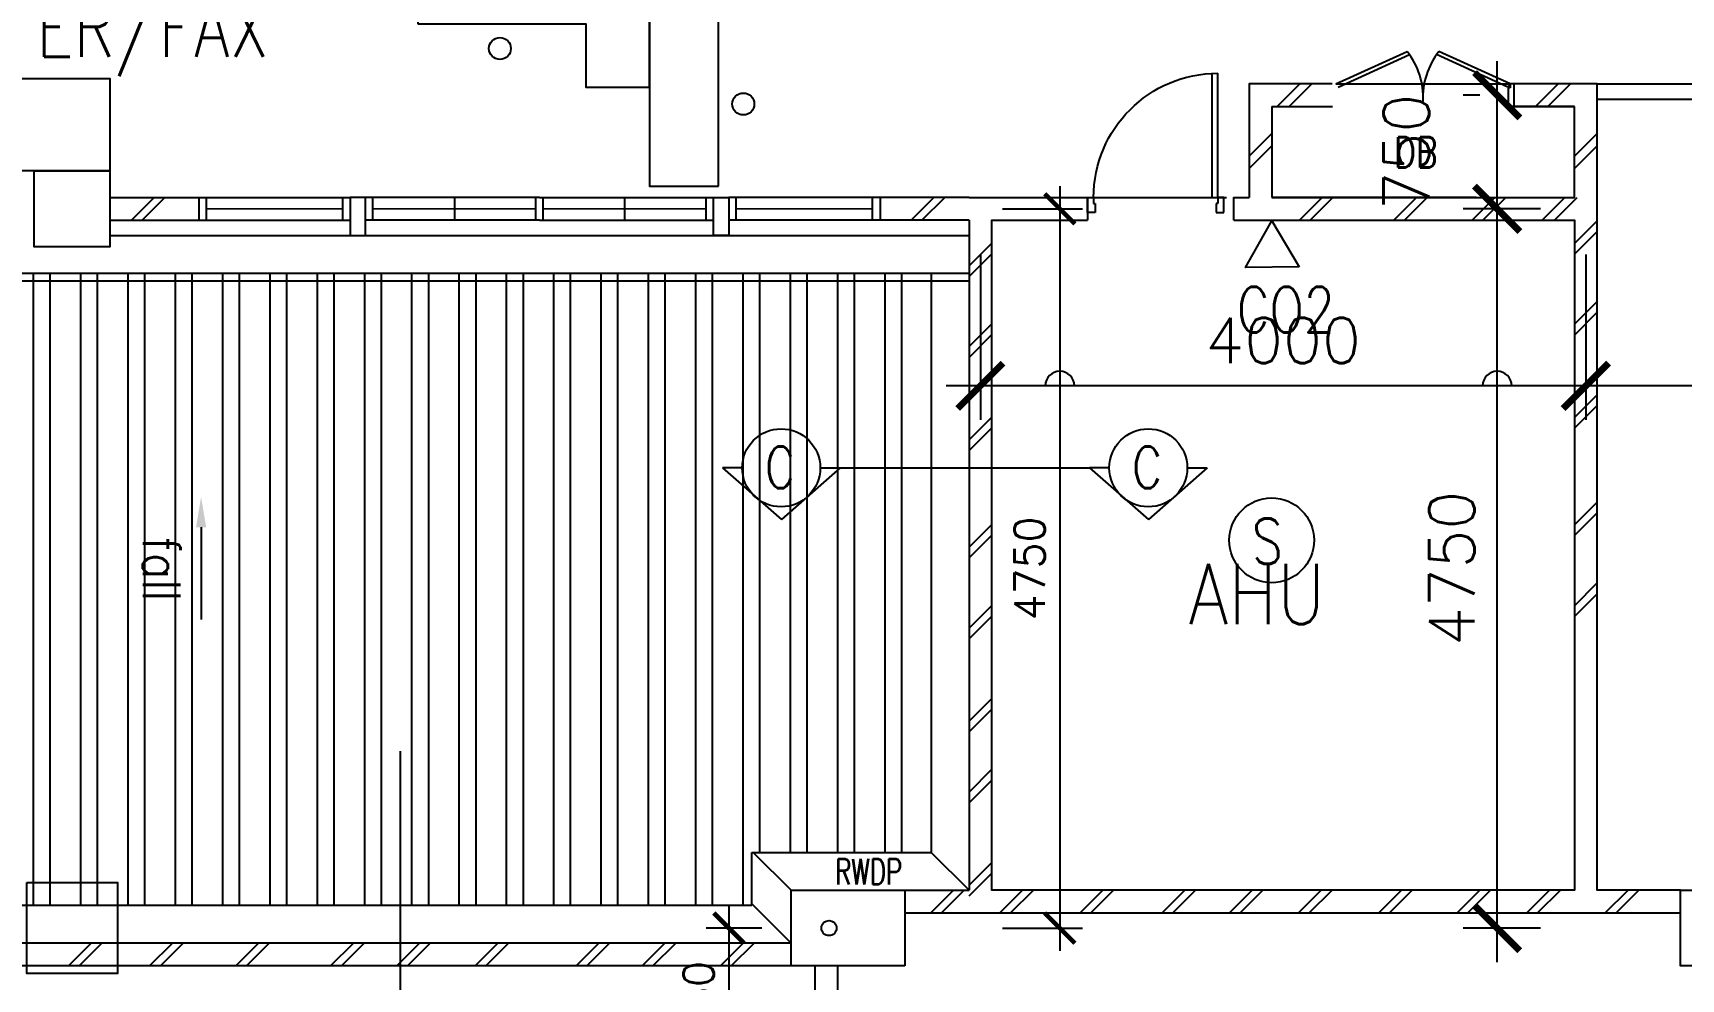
# Model space of a CAD drawing. Extents: x 2266480 to 2405436, y -858634 to -757865.
# Drawn here: x 2329261 to 2340148, y -784761 to -778513 of the extents above; entities that cross this region are included whole.
import ezdxf

# ---------------------------------------------------------------- set-up
doc = ezdxf.new("R2010")
doc.units = 0
doc.header["$LTSCALE"] = 10
doc.header["$MEASUREMENT"] = 0
doc.layers.get('0').update_dxf_attribs({"linetype": 'CONTINUOUS'})
doc.layers.get('DEFPOINTS').update_dxf_attribs({"linetype": 'CONTINUOUS'})
for name, color, linetype in [('-FF', 240, 'CONTINUOUS'), ('AR', 7, 'CONTINUOUS'), ('COL', 3, 'CONTINUOUS'), ('DIM', 7, 'CONTINUOUS'), ('DOOR', 5, 'CONTINUOUS'), ('DR', 7, 'CONTINUOUS'), ('FLASH', 35, 'CONTINUOUS'), ('H', 1, 'CONTINUOUS'), ('hatch', 7, 'CONTINUOUS'), ('LINE', 7, 'CONTINUOUS'), ('partition', 7, 'CONTINUOUS'), ('ROOF', 7, 'CONTINUOUS'), ('RWDP', 145, 'CONTINUOUS'), ('SPEC', 7, 'CONTINUOUS'), ('T25', 7, 'CONTINUOUS'), ('T50', 4, 'CONTINUOUS'), ('WALL', 2, 'CONTINUOUS'), ('WIN', 5, 'CONTINUOUS')]:
    doc.layers.add(name, color=color, linetype=linetype)
doc.styles.add('DIMTEXT', font='romans.shx', dxfattribs={"width": 0.8, "height": 400})
doc.styles.add('E', font='ROMANS.SHX', dxfattribs={"width": 0.9})
doc.styles.add('ROMANS', font='romans')
doc.styles.get("Standard").update_dxf_attribs({"font": 'ROMANS.SHX'})
doc.dimstyles.new('STANDARD$0', dxfattribs={"dimscale": 0, "dimtxt": 8, "dimasz": 6, "dimexe": 1, "dimexo": 1, "dimgap": 3, "dimtad": 1, "dimdec": 0, "dimlfac": -1, "dimrnd": 1, "dimzin": 0, "dimdsep": 46, "dimtxsty": 'Standard', "dimcen": 0, "dimclrd": 5, "dimclre": 250, "dimadec": 0, "dimazin": 0, "dimtfac": 1, "dimtdec": 4, "dimtofl": 0, "dimtmove": 0, "dimatfit": 3, "dimfxl": 1, "dimtolj": 1, "dimtzin": 0, "dimarcsym": 0})

# ---------------------------------------------------------------- blocks, each defined once
blk = doc.blocks.new('_ARCHTICK')
at = {"color": 0, "linetype": 'ByBlock', "const_width": 0.15}
blk.add_lwpolyline([(-0.5, -0.5), (0.5, 0.5)], dxfattribs=at)
blk = doc.blocks.new('*D66')
at = {"layer": 'DEFPOINTS', "color": 0, "transparency": 16777216}
for p in [(2334225, -784424), (2333858, -785374), (2334225, -785374)]:
    blk.add_point(p, dxfattribs=at)
at = {"layer": 'DIM', "color": 7, "lineweight": -2, "transparency": 16777216}
for p, q in [((2333858, -784274), (2333858, -785524)), ((2334075, -784424), (2333708, -784424)), ((2334075, -785374), (2333708, -785374))]:
    blk.add_line(p, q, dxfattribs=at)
at = {"layer": 'DIM', "color": 7, "lineweight": -2, "transparency": 16777216, "xscale": 200, "yscale": 200, "zscale": 200}
for p, rotation in [((2333858, -784424), 90), ((2333858, -785374), 270)]:
    blk.add_blockref('_ARCHTICK', p, dxfattribs=dict(at, rotation=rotation))
at = {"layer": 'DIM', "color": 7, "transparency": 16777216, "insert": (2333658, -784899), "char_height": 200, "attachment_point": 5, "rotation": 90, "style": 'ROMANS'}
blk.add_mtext('\\A1;950', dxfattribs=at)
blk = doc.blocks.new('*D148')
at = {"layer": 'DEFPOINTS', "color": 0, "transparency": 16777216}
for p in [(2335516, -779674), (2335516, -784424), (2336044, -784424)]:
    blk.add_point(p, dxfattribs=at)
at = {"layer": 'DIM', "color": 7, "lineweight": -2, "transparency": 16777216}
for p, q in [((2336044, -779524), (2336044, -784574)), ((2335666, -779674), (2336194, -779674)), ((2335666, -784424), (2336194, -784424))]:
    blk.add_line(p, q, dxfattribs=at)
at = {"layer": 'DIM', "color": 7, "lineweight": -2, "transparency": 16777216, "xscale": 200, "yscale": 200, "zscale": 200}
for p, rotation in [((2336044, -779674), 90), ((2336044, -784424), 270)]:
    blk.add_blockref('_ARCHTICK', p, dxfattribs=dict(at, rotation=rotation))
at = {"layer": 'DIM', "color": 7, "transparency": 16777216, "insert": (2335844, -782049), "char_height": 200, "attachment_point": 5, "rotation": 90, "style": 'ROMANS'}
blk.add_mtext('\\A1;4750', dxfattribs=at)
blk = doc.blocks.new('*D285')
at = {"layer": 'DEFPOINTS', "color": 0, "transparency": 16777216}
for p in [(2338933, -779674), (2339444, -779674), (2339444, -784424)]:
    blk.add_point(p, dxfattribs=at)
at = {"layer": 'DIM', "color": 7, "lineweight": -2, "transparency": 16777216}
for p, q in [((2338933, -784649), (2338933, -779449)), ((2339219, -779674), (2338708, -779674)), ((2339219, -784424), (2338708, -784424))]:
    blk.add_line(p, q, dxfattribs=at)
at = {"layer": 'DIM', "color": 7, "lineweight": -2, "transparency": 16777216, "xscale": 300, "yscale": 300, "zscale": 300}
for p, rotation in [((2338933, -779674), 90), ((2338933, -784424), 270)]:
    blk.add_blockref('_ARCHTICK', p, dxfattribs=dict(at, rotation=rotation))
at = {"layer": 'DIM', "color": 7, "transparency": 16777216, "insert": (2338633, -782049), "char_height": 300, "attachment_point": 5, "rotation": 90, "style": 'ROMANS'}
blk.add_mtext('\\A1;4750', dxfattribs=at)
blk = doc.blocks.new('*D286')
at = {"layer": 'DEFPOINTS', "color": 0, "transparency": 16777216}
for p in [(2335519, -779753), (2339519, -779751), (2335519, -780843)]:
    blk.add_point(p, dxfattribs=at)
at = {"layer": 'DIM', "color": 7, "lineweight": -2, "transparency": 16777216}
for p, q in [((2335519, -779978), (2335519, -781068)), ((2339519, -779976), (2339519, -781068)), ((2339744, -780843), (2335294, -780843))]:
    blk.add_line(p, q, dxfattribs=at)
at = {"layer": 'DIM', "color": 7, "lineweight": -2, "transparency": 16777216, "xscale": 300, "yscale": 300, "zscale": 300, "rotation": 180}
blk.add_blockref('_ARCHTICK', (2335519, -780843), dxfattribs=at)
at = {"layer": 'DIM', "color": 7, "lineweight": -2, "transparency": 16777216, "xscale": 300, "yscale": 300, "zscale": 300}
blk.add_blockref('_ARCHTICK', (2339519, -780843), dxfattribs=at)
at = {"layer": 'DIM', "color": 7, "transparency": 16777216, "insert": (2337519, -780543), "char_height": 300, "attachment_point": 5, "style": 'ROMANS'}
blk.add_mtext('\\A1;4000', dxfattribs=at)
blk = doc.blocks.new('*D287')
at = {"layer": 'DEFPOINTS', "color": 0, "transparency": 16777216}
for p in [(2339519, -779751), (2342423, -779849), (2339519, -780843)]:
    blk.add_point(p, dxfattribs=at)
at = {"layer": 'DIM', "color": 7, "lineweight": -2, "transparency": 16777216}
for p, q in [((2339519, -779976), (2339519, -781068)), ((2342423, -780074), (2342423, -781068)), ((2342648, -780843), (2339294, -780843))]:
    blk.add_line(p, q, dxfattribs=at)
at = {"layer": 'DIM', "color": 7, "lineweight": -2, "transparency": 16777216, "xscale": 300, "yscale": 300, "zscale": 300, "rotation": 180}
blk.add_blockref('_ARCHTICK', (2339519, -780843), dxfattribs=at)
at = {"layer": 'DIM', "color": 7, "lineweight": -2, "transparency": 16777216, "xscale": 300, "yscale": 300, "zscale": 300}
blk.add_blockref('_ARCHTICK', (2342423, -780843), dxfattribs=at)
at = {"layer": 'DIM', "color": 7, "transparency": 16777216, "insert": (2340971, -780543), "char_height": 300, "attachment_point": 5, "style": 'ROMANS'}
blk.add_mtext('\\A1;2900', dxfattribs=at)
blk = doc.blocks.new('*D306')
at = {"layer": 'DEFPOINTS', "color": 0, "transparency": 16777216}
for p in [(2338933, -778924), (2339043, -778924), (2339444, -779674)]:
    blk.add_point(p, dxfattribs=at)
at = {"layer": 'DIM', "color": 7, "lineweight": -2, "transparency": 16777216}
for p, q in [((2338933, -779899), (2338933, -778699)), ((2338818, -778924), (2338708, -778924)), ((2339219, -779674), (2338708, -779674))]:
    blk.add_line(p, q, dxfattribs=at)
at = {"layer": 'DIM', "color": 7, "lineweight": -2, "transparency": 16777216, "xscale": 300, "yscale": 300, "zscale": 300}
for p, rotation in [((2338933, -778924), 90), ((2338933, -779674), 270)]:
    blk.add_blockref('_ARCHTICK', p, dxfattribs=dict(at, rotation=rotation))
at = {"layer": 'DIM', "color": 7, "transparency": 16777216, "insert": (2338333, -779299), "char_height": 300, "attachment_point": 5, "rotation": 90, "style": 'ROMANS'}
blk.add_mtext('\\A1;750', dxfattribs=at)
blk = doc.blocks.new('d900-1b1')
at = {"layer": 'DR'}
for p, q in [((40, 100), (40, 920)), ((80, 919), (80, 100)), ((0, 0), (0, 100)), ((0, 100), (40, 100)), ((50, 0), (0, 0)), ((80, 100), (40, 100)), ((40, 100), (40, 60)), ((40, 60), (50, 60)), ((50, 60), (50, 0)), ((860, 60), (850, 60)), ((850, 60), (850, 0)), ((850, 0), (900, 0)), ((860, 100), (860, 60)), ((900, 100), (860, 100)), ((900, 0), (900, 100))]:
    blk.add_line(p, q, dxfattribs=at)
blk.add_arc((40, 100), 820, 0, 90, dxfattribs=at)
blk = doc.blocks.new('SMOKE DETECTOR')
at = {"layer": '-FF'}
blk.add_circle((0, 0), 280, dxfattribs=at)
at = {"layer": '-FF', "color": 3, "style": 'E', "width": 0.8}
blk.add_text('S', height=300, dxfattribs=at).set_placement((-132, -156))

msp = doc.modelspace()

# ---------------------------------------------------------------- hatches: boundary and pattern name
at = {"layer": 'hatch'}
h = msp.add_hatch(dxfattribs=at)
h.set_pattern_fill('STEEL', color=0, scale=2500, angle=45, style=0)
h.set_pattern_definition([(90, (0, 0), (-312.5, 6e-14), []), (90, (-110.5, 110.5), (-312.5, 6e-14), [])])
h.paths.add_polyline_path([(2300527.4, -776846.7), (2300527.4, -784099.1), (2304419.4, -784099.1), (2304419.4, -783924.1), (2305519.4, -783924.1), (2305519.4, -784274.1), (2334010.3, -784274.1), (2334019.4, -783924.1), (2335194.4, -783924.1), (2335194.4, -780099.1), (2325269.4, -780099.1), (2325269.4, -780149.1), (2325019.4, -780149.1), (2325019.4, -779174.1), (2325194.4, -779174.1), (2325194.4, -776846.7)])

# ---------------------------------------------------------------- linework, layer by layer
at = {"layer": '-FF', "color": 0}
msp.add_lwpolyline([(2337624.4, -780057.4), (2337271.6, -780061.5), (2337444.4, -779753.9)], close=True, dxfattribs=at)
at = {"color": 0}
msp.add_line((2329769.4, -779849.1), (2335444.4, -779849.1), dxfattribs=at)
at = {"linetype": 'Continuous', "ltscale": 0.6}
for points in [[(2331803.1, -778452.2), (2332913, -778452.2), (2332913, -778869.9), (2333332.6, -778869.9), (2333332.6, -777994.6), (2331803.1, -777994.6)], [(2333790.3, -779524.1), (2333790.3, -778414.3), (2334208, -778414.3), (2334208, -777994.6), (2333332.6, -777994.6), (2333332.6, -779524.1)], [(2329114.2, -778813.6), (2329769.4, -778813.6), (2329769.4, -779424.1), (2329114.2, -779424.1)]]:
    msp.add_lwpolyline(points, close=True, dxfattribs=at)
at = {"color": 0, "ltscale": 0.6}
for centre in [(2332345.5, -778615), (2333953.1, -778981.7)]:
    msp.add_circle(centre, 72.4, dxfattribs=at)
at = {"layer": 'AR', "color": 0}
for p, q in [((2333946, -781384.5), (2333816.1, -781384.5)), ((2333816.1, -781384.5), (2334204.7, -781726)), ((2334593.4, -781384.5), (2334204.7, -781726)), ((2334461.2, -781384.5), (2334593.4, -781384.5)), ((2334593.4, -781384.5), (2336241, -781384.5)), ((2336370.9, -781384.5), (2336241, -781384.5)), ((2336241, -781384.5), (2336629.7, -781726)), ((2337018.3, -781384.5), (2336629.7, -781726)), ((2336886.1, -781384.5), (2337018.3, -781384.5)), ((2331689.6, -784905), (2331689.6, -783255.8))]:
    msp.add_line(p, q, dxfattribs=at)
for centre in [(2334203.6, -781384.5), (2336628.5, -781384.5)]:
    msp.add_circle(centre, 257.6, dxfattribs=at)
at = {"layer": 'COL', "color": 0}
for points in [[(2329269.4, -779424.1), (2329769.4, -779424.1), (2329769.4, -779924.1), (2329269.4, -779924.1)], [(2329219.4, -784124.1), (2329819.4, -784124.1), (2329819.4, -784724.1), (2329219.4, -784724.1)], [(2335019.4, -784674.1), (2334269.4, -784674.1), (2334269.4, -784174.1), (2335019.4, -784174.1)], [(2340894.4, -784674.1), (2340144.4, -784674.1), (2340144.4, -784174.1), (2340894.4, -784174.1)]]:
    msp.add_lwpolyline(points, close=True, dxfattribs=at)
at = {"layer": 'DIM', "color": 0}
msp.add_arc((2338933.1, -780842.8), 96.2, 0, 180, dxfattribs=at)
at = {"layer": 'DOOR', "color": 0}
for p, q in [((2337868.3, -778849.1), (2338339.3, -778635.8)), ((2337882.1, -778869.9), (2338354.2, -778655.9)), ((2339004.5, -778869.9), (2338532.4, -778655.9)), ((2339018.3, -778849.1), (2338547.3, -778635.8)), ((2339004.5, -778869.9), (2339018.3, -778849.1)), ((2339018.3, -778874.1), (2339005.3, -778874.1)), ((2339005.3, -778874.1), (2339005.3, -778999.1)), ((2339018.3, -778849.1), (2339018.3, -778874.1)), ((2339043.3, -778849.1), (2339018.3, -778849.1)), ((2339043.3, -778999.1), (2339005.3, -778999.1))]:
    msp.add_line(p, q, dxfattribs=at)
for centre, start, end in [((2337945.9, -778942.8), 357.5509, 37.96545), ((2338940.7, -778942.8), 142.03455, 182.4491)]:
    msp.add_arc(centre, 499, start, end, dxfattribs=at)
at = {"layer": 'FLASH', "color": 0}
for p, q in [((2335194.4, -780099.1), (2335194.4, -783924.1)), ((2334010.3, -784274.1), (2334010.3, -783924.1)), ((2334010.3, -783924.1), (2335194.4, -783924.1)), ((2334019.4, -783924.1), (2334269.4, -784174.1)), ((2335194.4, -783924.1), (2335444.4, -784174.1)), ((2334010.3, -784274.1), (2305519.4, -784274.1)), ((2334010.3, -784265), (2334269.4, -784524.1))]:
    msp.add_line(p, q, dxfattribs=at)
at = {"layer": 'H', "color": 0}
for p, q in [((2337444.4, -779176.1), (2337294.4, -779326.1)), ((2337444.4, -779258.3), (2337294.4, -779408.3)), ((2339594.4, -779176.1), (2339444.4, -779326.1)), ((2339594.4, -779258.3), (2339444.4, -779408.3)), ((2329912.2, -779749.1), (2330062.2, -779599.1)), ((2329982.9, -779749.1), (2330132.9, -779599.1)), ((2335062.7, -779749.1), (2335212.7, -779599.1)), ((2335133.4, -779749.1), (2335283.4, -779599.1)), ((2337777.5, -779599.1), (2337627.5, -779749.1)), ((2337848.2, -779599.1), (2337698.2, -779749.1)), ((2338250.8, -779749.1), (2338400.8, -779599.1)), ((2338321.5, -779749.1), (2338471.5, -779599.1)), ((2338768.4, -779749.1), (2338918.4, -779599.1)), ((2338839.2, -779749.1), (2338989.2, -779599.1)), ((2339229.8, -779749.1), (2339379.8, -779599.1)), ((2339312, -779749.1), (2339462, -779599.1)), ((2339444.4, -779902.6), (2339594.4, -779752.6)), ((2335444.4, -780050.1), (2335594.4, -779900.1)), ((2339444.4, -779973.3), (2339594.4, -779823.3)), ((2335444.4, -780120.8), (2335594.4, -779970.8)), ((2339444.4, -780436.8), (2339594.4, -780286.8)), ((2339444.4, -780507.5), (2339594.4, -780357.5)), ((2335444.4, -780584.2), (2335594.4, -780434.2)), ((2335444.4, -780655), (2335594.4, -780505)), ((2339444.4, -781051.7), (2339594.4, -780901.7)), ((2339444.4, -781122.4), (2339594.4, -780972.4)), ((2335444.4, -781199.1), (2335594.4, -781049.1)), ((2335444.4, -781269.8), (2335594.4, -781119.8)), ((2339444.4, -781760.9), (2339594.4, -781610.9)), ((2335444.4, -781908.4), (2335594.4, -781758.4)), ((2339444.4, -781831.6), (2339594.4, -781681.6)), ((2335444.4, -781979.1), (2335594.4, -781829.1)), ((2339444.4, -782295.1), (2339594.4, -782145.1)), ((2335444.4, -782442.6), (2335594.4, -782292.6)), ((2339444.4, -782365.8), (2339594.4, -782215.8)), ((2335444.4, -782513.3), (2335594.4, -782363.3)), ((2335444.4, -783057.4), (2335594.4, -782907.4)), ((2335444.4, -783128.2), (2335594.4, -782978.2)), ((2335444.4, -783525.5), (2335594.4, -783375.5)), ((2335444.4, -783596.2), (2335594.4, -783446.2)), ((2335444.4, -784140.3), (2335594.4, -783990.3)), ((2335444.4, -784211.1), (2335594.4, -784061.1)), ((2335191.6, -784324.1), (2335341.6, -784174.1)), ((2335262.3, -784324.1), (2335412.3, -784174.1)), ((2335648.4, -784324.1), (2335798.4, -784174.1)), ((2335719.1, -784324.1), (2335869.1, -784174.1)), ((2336177.9, -784324.1), (2336327.9, -784174.1)), ((2336248.6, -784324.1), (2336398.6, -784174.1)), ((2336720.5, -784324.1), (2336870.5, -784174.1)), ((2336791.2, -784324.1), (2336941.2, -784174.1)), ((2337164.5, -784324.1), (2337314.5, -784174.1)), ((2337235.3, -784324.1), (2337385.3, -784174.1)), ((2337621.4, -784324.1), (2337771.4, -784174.1)), ((2337692.1, -784324.1), (2337842.1, -784174.1)), ((2338150.8, -784324.1), (2338300.8, -784174.1)), ((2338221.5, -784324.1), (2338371.5, -784174.1)), ((2338668.4, -784324.1), (2338818.4, -784174.1)), ((2338739.2, -784324.1), (2338889.2, -784174.1)), ((2339129.8, -784324.1), (2339279.8, -784174.1)), ((2339200.5, -784324.1), (2339350.5, -784174.1)), ((2339647.4, -784324.1), (2339797.4, -784174.1)), ((2339718.2, -784324.1), (2339868.2, -784174.1)), ((2329495.6, -784674.1), (2329645.6, -784524.1)), ((2329566.3, -784674.1), (2329716.3, -784524.1)), ((2330031.6, -784674.1), (2330181.6, -784524.1)), ((2330102.3, -784674.1), (2330252.3, -784524.1)), ((2330600.6, -784674.1), (2330750.6, -784524.1)), ((2330671.3, -784674.1), (2330821.3, -784524.1)), ((2331227.3, -784674.1), (2331377.3, -784524.1)), ((2331298, -784674.1), (2331448, -784524.1)), ((2331664.6, -784674.1), (2331814.6, -784524.1)), ((2331735.3, -784674.1), (2331885.3, -784524.1)), ((2332182.2, -784674.1), (2332332.2, -784524.1)), ((2332252.9, -784674.1), (2332402.9, -784524.1)), ((2332848.4, -784674.1), (2332998.4, -784524.1)), ((2332919.1, -784674.1), (2333069.1, -784524.1)), ((2333285.8, -784674.1), (2333435.8, -784524.1)), ((2333356.5, -784674.1), (2333506.5, -784524.1)), ((2333803.4, -784674.1), (2333953.4, -784524.1)), ((2333874.1, -784674.1), (2334024.1, -784524.1))]:
    msp.add_line(p, q, dxfattribs=at)
at = {"layer": 'H', "color": 0, "elevation": 0}
for points in [[(2337843.3, -778849.1), (2337294.4, -778849.1), (2337294.4, -779599.1)], [(2338794.4, -779599.1), (2337444.4, -779599.1)]]:
    msp.add_lwpolyline(points, dxfattribs=at)
at = {"layer": 'H', "color": 0}
msp.add_lwpolyline([(2337194.4, -779749.1), (2337194.4, -779599.1), (2337294.4, -779599.1)], dxfattribs=at)
at = {"layer": 'hatch', "color": 0}
for p, q in [((2337629.7, -778849.1), (2337479.7, -778999.1)), ((2337708.4, -778849.1), (2337558.4, -778999.1)), ((2339336, -778849.1), (2339186, -778999.1)), ((2339418, -778849.1), (2339268, -778999.1))]:
    msp.add_line(p, q, dxfattribs=at)
at = {"layer": 'LINE', "color": 0}
msp.add_line((2335744.4, -779599.1), (2337144.4, -779599.1), dxfattribs=at)
at = {"layer": 'LINE', "color": 0, "elevation": 0}
msp.add_lwpolyline([(2337868.3, -778849.1), (2339018.3, -778849.1)], dxfattribs=at)
at = {"layer": 'LINE', "color": 0}
msp.add_arc((2336044, -780842.8), 96.2, 0, 180, dxfattribs=at)
at = {"layer": 'partition', "color": 0}
for points in [[(2339594.4, -778849.1), (2341323.4, -778849.1)], [(2339594.4, -778949.1), (2341323.4, -778949.1)]]:
    msp.add_lwpolyline(points, dxfattribs=at)
at = {"layer": 'ROOF', "color": 0}
for p, q in [((2325269.4, -780099.1), (2335444.4, -780099.1)), ((2325269.4, -780149.1), (2335444.4, -780149.1))]:
    msp.add_line(p, q, dxfattribs=at)
at = {"layer": 'RWDP', "color": 0}
msp.add_circle((2334519.4, -784424.1), 50, dxfattribs=at)
at = {"layer": 'SPEC', "color": 0}
msp.add_line((2330371.7, -781776.8), (2330371.7, -782386.8), dxfattribs=at)
msp.add_solid([(2330405, -781776.8), (2330338.4, -781776.8), (2330371.7, -781576.8)], dxfattribs=at)
at = {"layer": 'WALL', "color": 0}
for p, q in [((2339444.4, -778849.1), (2339043.3, -778849.1)), ((2339043.3, -778849.1), (2339043.3, -778999.1)), ((2337444.4, -778999.1), (2337845.5, -778999.1)), ((2339444.4, -778999.1), (2339043.3, -778999.1)), ((2339043.3, -778999.1), (2339444.4, -778999.1)), ((2329769.4, -779749.1), (2330356.9, -779749.1, 0)), ((2335444.4, -779749.1), (2334856.9, -779749.1, 0)), ((2335444.4, -779749.1), (2335444.4, -784174.1)), ((2335019.4, -784174.1), (2335444.4, -784174.1)), ((2335019.4, -784324.1), (2340144.4, -784324.1)), ((2334269.4, -784524.1), (2305269.4, -784524.1)), ((2335019.4, -784674.1), (2305252.4, -784674.1)), ((2334427.4, -784874.1), (2334427.4, -784674.1)), ((2334577.4, -784874.1), (2334577.4, -784674.1))]:
    msp.add_line(p, q, dxfattribs=at)
for points in [[(2340144.4, -784174.1), (2339594.4, -784174.1), (2339594.4, -778849.1), (2339043.3, -778849.1)], [(2337444.4, -778999.1), (2337444.4, -779599.1)], [(2337444.4, -779599.1), (2339444.4, -779599.1), (2339444.4, -778999.1)], [(2329769.4, -779599.1), (2330356.9, -779599.1), (2330356.9, -779749.1)], [(2335444.4, -779599.1), (2334856.9, -779599.1), (2334856.9, -779749.1)], [(2335444.4, -779599.1), (2336227.6, -779599.1), (2336227.6, -779749.1)], [(2336227.6, -779599.1), (2336227.6, -779749.1)], [(2337194.4, -779749.1), (2339444.4, -779749.1), (2339444.4, -784174.1), (2335594.4, -784174.1), (2335594.4, -779749.1), (2336227.6, -779749.1)], [(2337444.4, -779749.1), (2337444.4, -779749.1)]]:
    msp.add_lwpolyline(points, dxfattribs=at)
at = {"layer": 'WALL', "color": 0, "elevation": 0}
for points in [[(2331456.9, -779849.1), (2331456.9, -779599.1), (2331356.9, -779599.1), (2331356.9, -779849.1)], [(2333756.9, -779849.1), (2333756.9, -779599.1), (2333856.9, -779599.1), (2333856.9, -779849.1)]]:
    msp.add_lwpolyline(points, close=True, dxfattribs=at)
at = {"layer": 'WIN', "color": 0}
for p, q in [((2330356.9, -779599.1, 0), (2331356.9, -779599.1, 0)), ((2330406.9, -779749.1, 0), (2330406.9, -779599.1, 0)), ((2331306.9, -779749.1, 0), (2331306.9, -779599.1, 0)), ((2332606.9, -779599.1, 0), (2331456.9, -779599.1, 0)), ((2331506.9, -779749.1, 0), (2331506.9, -779599.1, 0)), ((2332044.4, -779599.1, 0), (2332044.4, -779749.1, 0)), ((2332581.9, -779749.1, 0), (2332581.9, -779599.1, 0)), ((2332606.9, -779599.1, 0), (2333756.9, -779599.1, 0)), ((2332631.9, -779749.1, 0), (2332631.9, -779599.1, 0)), ((2333169.4, -779599.1, 0), (2333169.4, -779749.1, 0)), ((2333706.9, -779749.1, 0), (2333706.9, -779599.1, 0)), ((2334856.9, -779599.1, 0), (2333856.9, -779599.1, 0)), ((2333906.9, -779749.1, 0), (2333906.9, -779599.1, 0)), ((2334806.9, -779749.1, 0), (2334806.9, -779599.1, 0)), ((2330356.9, -779749.1, 0), (2331356.9, -779749.1, 0)), ((2332606.9, -779749.1, 0), (2331456.9, -779749.1, 0)), ((2332606.9, -779749.1, 0), (2333756.9, -779749.1, 0)), ((2334856.9, -779749.1, 0), (2333856.9, -779749.1, 0))]:
    msp.add_line(p, q, dxfattribs=at)
at = {"layer": 'WIN', "color": 0, "const_width": 10, "elevation": 0, "flags": 128}
for points in [[(2331306.9, -779674.1), (2330406.9, -779674.1)], [(2331506.9, -779674.1), (2332581.9, -779674.1)], [(2333706.9, -779674.1), (2332631.9, -779674.1)], [(2333906.9, -779674.1), (2334806.9, -779674.1)]]:
    msp.add_lwpolyline(points, dxfattribs=at)

# ---------------------------------------------------------------- block references
at = {"layer": '-FF', "color": 0}
msp.add_blockref('SMOKE DETECTOR', (2337443.4, -781863.3), dxfattribs=at)
at = {"layer": 'DR', "color": 0, "xscale": -1}
msp.add_blockref('d900-1b1', (2337127.6, -779699.1), dxfattribs=at)

# ---------------------------------------------------------------- texts
at = {"layer": '-FF', "color": 0, "style": 'ROMANS', "width": 0.8}
msp.add_text('CO2', height=300, dxfattribs=at).set_placement((2337212.6, -780489.7))
at = {"layer": 'RWDP', "color": 0, "style": 'ROMANS', "width": 0.7}
msp.add_text('RWDP', height=170, dxfattribs=at).set_placement((2334558.4, -784136.1))
at = {"layer": 'SPEC', "color": 0, "style": 'ROMANS', "width": 0.85}
msp.add_text('fall', height=250, rotation=270, dxfattribs=at).set_placement((2329985.8, -781838.1))
at = {"layer": 'T25', "color": 0, "style": 'ROMANS', "width": 0.8}
msp.add_text('DB', height=200, dxfattribs=at).set_placement((2338252.1, -779400.2))
at = {"layer": 'T50', "color": 0, "style": 'DIMTEXT', "width": 0.8}
for s, height, p in [('PRINTER/FAX', 380, (2328136.2, -778671)), ('C', 275, (2334096, -781519.7)), ('C', 275, (2336520.9, -781519.7))]:
    msp.add_text(s, height=height, rotation=0, dxfattribs=at).set_placement(p)
at = {"layer": 'T50', "color": 0, "style": 'ROMANS', "width": 0.85}
msp.add_text('AHU', height=400, dxfattribs=at).set_placement((2336895.1, -782417.5))

# ---------------------------------------------------------------- dimensions: what is measured, and where the dimension line sits
at = {"layer": 'DIM', "color": 0}
for base, p1, p2, angle, override, picture, middle in [((2338933.1, -778924.1), (2339444.4, -779674.1), (2339043.3, -778924.1), 90, {"dimscale": 150, "dimtxt": 2, "dimasz": 2, "dimexe": 1.5, "dimexo": 1.5, "dimgap": 1, "dimtxsty": 'ROMANS', "dimblk": 'ARCHTICK', "dimdle": 1.5, "dimclrd": 7, "dimclre": 7, "dimclrt": 7, "dimtdec": 0, "dimtmove": 2}, '*D306', (2338333.1, -779299.1)), ((2338933.1, -779674.1), (2339444.4, -784424.1), (2339444.4, -779674.1), 90, {"dimscale": 150, "dimtxt": 2, "dimasz": 2, "dimexe": 1.5, "dimexo": 1.5, "dimgap": 1, "dimtxsty": 'ROMANS', "dimblk": 'ARCHTICK', "dimdle": 1.5, "dimclrd": 7, "dimclre": 7, "dimclrt": 7, "dimtdec": 0, "dimtmove": 2}, '*D285', (2338633.1, -782049.1)), ((2333858.5, -785374.1), (2334224.9, -784424.1), (2334224.9, -785374.1), 270, {"dimscale": 100, "dimtxt": 2, "dimasz": 2, "dimexe": 1.5, "dimexo": 1.5, "dimgap": 1, "dimtxsty": 'ROMANS', "dimblk": 'ARCHTICK', "dimdle": 1.5, "dimclrd": 7, "dimclre": 7, "dimclrt": 7, "dimtdec": 0, "dimtmove": 2}, '*D66', (2333658.5, -784899.1))]:
    dim = msp.add_linear_dim(base=base, p1=p1, p2=p2, angle=angle, dimstyle='STANDARD$0', override=override, dxfattribs=at)
    dim.commit()
    dim.dimension.update_dxf_attribs({"geometry": picture, "text_midpoint": middle})
dim = msp.add_aligned_dim(p1=(2335516, -779674.1), p2=(2335516, -784424.1), distance=528, dimstyle='STANDARD$0', override={"dimscale": 100, "dimtxt": 2, "dimasz": 2, "dimexe": 1.5, "dimexo": 1.5, "dimgap": 1, "dimtxsty": 'ROMANS', "dimblk": 'ARCHTICK', "dimdle": 1.5, "dimclrd": 7, "dimclre": 7, "dimclrt": 7, "dimtdec": 0, "dimtmove": 2}, dxfattribs=at)
dim.commit()
dim.dimension.update_dxf_attribs({"geometry": '*D148', "text_midpoint": (2335844, -782049.1)})
dim = msp.add_linear_dim(base=(2335519.4, -780842.8), p1=(2339519.4, -779750.8), p2=(2335519.4, -779752.6), dimstyle='STANDARD$0', override={"dimscale": 150, "dimtxt": 2, "dimasz": 2, "dimexe": 1.5, "dimexo": 1.5, "dimgap": 1, "dimtxsty": 'ROMANS', "dimblk": 'ARCHTICK', "dimdle": 1.5, "dimclrd": 7, "dimclre": 7, "dimclrt": 7, "dimtdec": 0, "dimtmove": 2}, dxfattribs=at)
dim.commit()
dim.dimension.update_dxf_attribs({"geometry": '*D286', "text_midpoint": (2337519.4, -780542.8)})
dim = msp.add_linear_dim(base=(2339519.4, -780842.8), p1=(2342423.4, -779849.1), p2=(2339519.4, -779750.8), text='2900', dimstyle='STANDARD$0', override={"dimscale": 150, "dimtxt": 2, "dimasz": 2, "dimexe": 1.5, "dimexo": 1.5, "dimgap": 1, "dimtxsty": 'ROMANS', "dimblk": 'ARCHTICK', "dimdle": 1.5, "dimclrd": 7, "dimclre": 7, "dimclrt": 7, "dimtdec": 0, "dimtmove": 2}, dxfattribs=at)
dim.commit()
dim.dimension.update_dxf_attribs({"geometry": '*D287', "text_midpoint": (2340971.4, -780542.8)})

doc.saveas('drawing.dxf')
